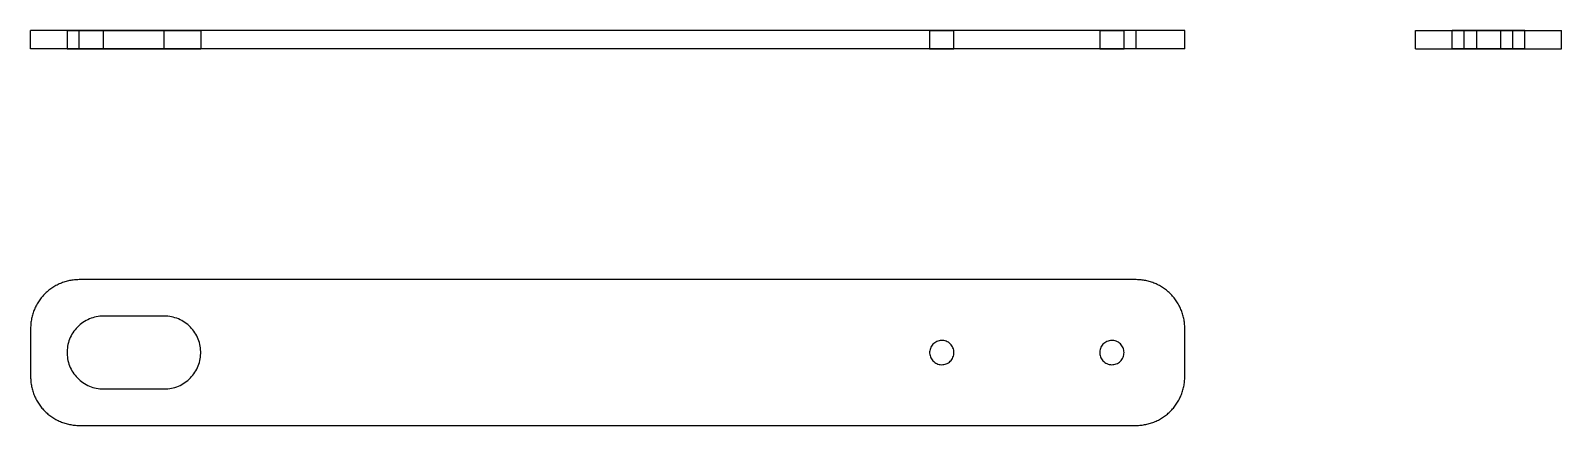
# Model space of a CAD drawing. Extents: x 0 to 1.96, y 0 to 0.51.
import ezdxf

# ---------------------------------------------------------------- set-up
doc = ezdxf.new("R2010")
doc.units = 0
doc.linetypes.add('HIDDEN', pattern=[0.073828, 0.049243, -0.024585])
for name, color, linetype in [('FRONT', 7, 'CONTINUOUS'), ('FRONT_HID', 7, 'HIDDEN'), ('LEFT', 7, 'CONTINUOUS'), ('LEFT_HID', 7, 'HIDDEN'), ('TOP', 7, 'CONTINUOUS')]:
    doc.layers.add(name, color=color, linetype=linetype)

msp = doc.modelspace()

# ---------------------------------------------------------------- linework, layer by layer
at = {"layer": 'FRONT'}
for p, q in [((0, 0.481826), (0, 0.505263)), ((0, 0.481826), (0, 0.505263)), ((0.062171, 0.505263), (0, 0.505263)), ((1.414391, 0.505263), (0.062171, 0.505263)), ((0.062171, 0.481826), (0.062171, 0.505263)), ((1.476562, 0.505263), (1.414391, 0.505263)), ((1.414391, 0.481826), (1.414391, 0.505263)), ((1.476562, 0.481826), (1.476562, 0.505263)), ((1.476562, 0.481826), (1.476562, 0.505263)), ((0.062171, 0.481826), (0, 0.481826)), ((1.414391, 0.481826), (0.062171, 0.481826)), ((1.476562, 0.481826), (1.414391, 0.481826))]:
    msp.add_line(p, q, dxfattribs=at)
at = {"layer": 'FRONT_HID', "linetype": 'HIDDEN'}
for p, q in [((0.093257, 0.505263), (0.046628, 0.505263)), ((0.046628, 0.505263), (0.093257, 0.505263)), ((0.046628, 0.505263), (0.046628, 0.481826)), ((0.093257, 0.505263), (0.17097, 0.505263)), ((0.17097, 0.505263), (0.093257, 0.505263)), ((0.093257, 0.481826), (0.093257, 0.505263)), ((0.093257, 0.481826), (0.093257, 0.505263)), ((0.17097, 0.505263), (0.217599, 0.505263)), ((0.217599, 0.505263), (0.17097, 0.505263)), ((0.17097, 0.481826), (0.17097, 0.505263)), ((0.17097, 0.481826), (0.17097, 0.505263)), ((0.217599, 0.505263), (0.217599, 0.481826)), ((1.18125, 0.505263), (1.150164, 0.505263)), ((1.150164, 0.505263), (1.18125, 0.505263)), ((1.150164, 0.505263), (1.150164, 0.481826)), ((1.18125, 0.481826), (1.18125, 0.505263)), ((1.398849, 0.505263), (1.367763, 0.505263)), ((1.367763, 0.505263), (1.398849, 0.505263)), ((1.367763, 0.505263), (1.367763, 0.481826)), ((1.398849, 0.481826), (1.398849, 0.505263)), ((0.093257, 0.481826), (0.046628, 0.481826)), ((0.046628, 0.481826), (0.093257, 0.481826)), ((0.093257, 0.481826), (0.17097, 0.481826)), ((0.17097, 0.481826), (0.093257, 0.481826)), ((0.17097, 0.481826), (0.217599, 0.481826)), ((0.217599, 0.481826), (0.17097, 0.481826)), ((1.18125, 0.481826), (1.150164, 0.481826)), ((1.150164, 0.481826), (1.18125, 0.481826)), ((1.398849, 0.481826), (1.367763, 0.481826)), ((1.367763, 0.481826), (1.398849, 0.481826))]:
    msp.add_line(p, q, dxfattribs=at)
at = {"layer": 'LEFT'}
for p, q in [((1.771875, 0.481826), (1.771875, 0.505263)), ((1.771875, 0.505263), (1.834046, 0.505263)), ((1.834046, 0.505263), (1.896217, 0.505263)), ((1.834046, 0.481826), (1.834046, 0.505263)), ((1.896217, 0.505263), (1.958388, 0.505263)), ((1.896217, 0.481826), (1.896217, 0.505263)), ((1.958388, 0.481826), (1.958388, 0.505263)), ((1.958388, 0.481826), (1.958388, 0.505263)), ((1.771875, 0.481826), (1.834046, 0.481826)), ((1.834046, 0.481826), (1.896217, 0.481826)), ((1.896217, 0.481826), (1.958388, 0.481826))]:
    msp.add_line(p, q, dxfattribs=at)
at = {"layer": 'LEFT_HID', "linetype": 'HIDDEN'}
for p, q in [((1.818503, 0.481826), (1.818503, 0.505263)), ((1.91176, 0.505263), (1.818503, 0.505263)), ((1.818503, 0.481826), (1.818503, 0.505263)), ((1.818503, 0.505263), (1.91176, 0.505263)), ((1.865132, 0.505263), (1.849589, 0.505263)), ((1.849589, 0.505263), (1.880674, 0.505263)), ((1.865132, 0.505263), (1.849589, 0.505263)), ((1.849589, 0.505263), (1.880674, 0.505263)), ((1.849589, 0.505263), (1.849589, 0.481826)), ((1.849589, 0.505263), (1.849589, 0.481826)), ((1.880674, 0.505263), (1.865132, 0.505263)), ((1.880674, 0.505263), (1.865132, 0.505263)), ((1.880674, 0.505263), (1.880674, 0.481826)), ((1.880674, 0.505263), (1.880674, 0.481826)), ((1.91176, 0.481826), (1.91176, 0.505263)), ((1.91176, 0.481826), (1.91176, 0.505263)), ((1.91176, 0.481826), (1.818503, 0.481826)), ((1.818503, 0.481826), (1.91176, 0.481826)), ((1.865132, 0.481826), (1.849589, 0.481826)), ((1.849589, 0.481826), (1.880674, 0.481826)), ((1.865132, 0.481826), (1.849589, 0.481826)), ((1.849589, 0.481826), (1.880674, 0.481826)), ((1.880674, 0.481826), (1.865132, 0.481826)), ((1.880674, 0.481826), (1.865132, 0.481826))]:
    msp.add_line(p, q, dxfattribs=at)
at = {"layer": 'TOP'}
for p, q in [((0.02844, 0.176567), (0.027149, 0.17571)), ((0.029753, 0.177392), (0.02844, 0.176567)), ((0.031086, 0.178184), (0.029753, 0.177392)), ((0.032437, 0.178942), (0.031086, 0.178184)), ((0.033808, 0.179666), (0.032437, 0.178942)), ((0.035196, 0.180356), (0.033808, 0.179666)), ((0.036601, 0.181011), (0.035196, 0.180356)), ((0.038022, 0.181631), (0.036601, 0.181011)), ((0.039457, 0.182216), (0.038022, 0.181631)), ((0.040907, 0.182764), (0.039457, 0.182216)), ((0.04237, 0.183276), (0.040907, 0.182764)), ((0.043846, 0.183751), (0.04237, 0.183276)), ((0.045333, 0.184189), (0.043846, 0.183751)), ((0.04683, 0.184591), (0.045333, 0.184189)), ((0.048337, 0.184954), (0.04683, 0.184591)), ((0.049852, 0.18528), (0.048337, 0.184954)), ((0.051375, 0.185569), (0.049852, 0.18528)), ((0.052905, 0.185819), (0.051375, 0.185569)), ((0.05444, 0.186031), (0.052905, 0.185819)), ((0.055981, 0.186204), (0.05444, 0.186031)), ((0.057525, 0.186339), (0.055981, 0.186204)), ((0.059072, 0.186436), (0.057525, 0.186339)), ((0.060621, 0.186494), (0.059072, 0.186436)), ((0.062171, 0.186513), (0.060621, 0.186494)), ((1.414391, 0.186513), (0.062171, 0.186513)), ((1.415941, 0.186494), (1.414391, 0.186513)), ((1.41749, 0.186436), (1.415941, 0.186494)), ((1.419037, 0.186339), (1.41749, 0.186436)), ((1.420582, 0.186204), (1.419037, 0.186339)), ((1.422122, 0.186031), (1.420582, 0.186204)), ((1.423658, 0.185819), (1.422122, 0.186031)), ((1.425187, 0.185569), (1.423658, 0.185819)), ((1.42671, 0.18528), (1.425187, 0.185569)), ((1.428226, 0.184954), (1.42671, 0.18528)), ((1.429733, 0.184591), (1.428226, 0.184954)), ((1.43123, 0.184189), (1.429733, 0.184591)), ((1.432717, 0.183751), (1.43123, 0.184189)), ((1.434192, 0.183276), (1.432717, 0.183751)), ((1.435655, 0.182764), (1.434192, 0.183276)), ((1.437105, 0.182216), (1.435655, 0.182764)), ((1.438541, 0.181631), (1.437105, 0.182216)), ((1.439962, 0.181011), (1.438541, 0.181631)), ((1.441366, 0.180356), (1.439962, 0.181011)), ((1.442755, 0.179666), (1.441366, 0.180356)), ((1.444125, 0.178942), (1.442755, 0.179666)), ((1.445477, 0.178184), (1.444125, 0.178942)), ((1.44681, 0.177392), (1.445477, 0.178184)), ((1.448122, 0.176567), (1.44681, 0.177392)), ((1.449414, 0.17571), (1.448122, 0.176567)), ((0.009121, 0.15676), (0.008329, 0.155428)), ((0.009946, 0.158073), (0.009121, 0.15676)), ((0.010803, 0.159364), (0.009946, 0.158073)), ((0.011692, 0.160634), (0.010803, 0.159364)), ((0.012612, 0.161881), (0.011692, 0.160634)), ((0.013564, 0.163105), (0.012612, 0.161881)), ((0.014545, 0.164305), (0.013564, 0.163105)), ((0.015556, 0.16548), (0.014545, 0.164305)), ((0.016596, 0.166629), (0.015556, 0.16548)), ((0.017665, 0.167752), (0.016596, 0.166629)), ((0.018761, 0.168848), (0.017665, 0.167752)), ((0.019884, 0.169917), (0.018761, 0.168848)), ((0.021033, 0.170957), (0.019884, 0.169917)), ((0.022208, 0.171968), (0.021033, 0.170957)), ((0.023408, 0.172949), (0.022208, 0.171968)), ((0.024632, 0.173901), (0.023408, 0.172949)), ((0.025879, 0.174821), (0.024632, 0.173901)), ((0.027149, 0.17571), (0.025879, 0.174821)), ((1.450683, 0.174821), (1.449414, 0.17571)), ((1.451931, 0.173901), (1.450683, 0.174821)), ((1.453154, 0.172949), (1.451931, 0.173901)), ((1.454354, 0.171968), (1.453154, 0.172949)), ((1.455529, 0.170957), (1.454354, 0.171968)), ((1.456679, 0.169917), (1.455529, 0.170957)), ((1.457802, 0.168848), (1.456679, 0.169917)), ((1.458898, 0.167752), (1.457802, 0.168848)), ((1.459966, 0.166629), (1.458898, 0.167752)), ((1.461006, 0.16548), (1.459966, 0.166629)), ((1.462017, 0.164305), (1.461006, 0.16548)), ((1.462999, 0.163105), (1.462017, 0.164305)), ((1.46395, 0.161881), (1.462999, 0.163105)), ((1.46487, 0.160634), (1.46395, 0.161881)), ((1.46576, 0.159364), (1.46487, 0.160634)), ((1.466617, 0.158073), (1.46576, 0.159364)), ((1.467441, 0.15676), (1.466617, 0.158073)), ((1.468233, 0.155428), (1.467441, 0.15676)), ((0.001559, 0.138176), (0.001233, 0.136661)), ((0.001922, 0.139683), (0.001559, 0.138176)), ((0.002324, 0.141181), (0.001922, 0.139683)), ((0.002762, 0.142667), (0.002324, 0.141181)), ((0.003237, 0.144143), (0.002762, 0.142667)), ((0.003749, 0.145606), (0.003237, 0.144143)), ((0.004298, 0.147056), (0.003749, 0.145606)), ((0.004882, 0.148492), (0.004298, 0.147056)), ((0.005502, 0.149912), (0.004882, 0.148492)), ((0.006157, 0.151317), (0.005502, 0.149912)), ((0.006847, 0.152705), (0.006157, 0.151317)), ((0.007571, 0.154076), (0.006847, 0.152705)), ((0.008329, 0.155428), (0.007571, 0.154076)), ((0.079513, 0.137813), (0.077309, 0.137073)), ((0.081751, 0.138443), (0.079513, 0.137813)), ((0.084017, 0.13896), (0.081751, 0.138443)), ((0.086307, 0.139364), (0.084017, 0.13896)), ((0.088614, 0.139653), (0.086307, 0.139364)), ((0.090932, 0.139827), (0.088614, 0.139653)), ((0.093257, 0.139885), (0.090932, 0.139827)), ((0.17097, 0.139885), (0.093257, 0.139885)), ((0.173295, 0.139827), (0.17097, 0.139885)), ((0.175613, 0.139653), (0.173295, 0.139827)), ((0.17792, 0.139364), (0.175613, 0.139653)), ((0.18021, 0.13896), (0.17792, 0.139364)), ((0.182476, 0.138443), (0.18021, 0.13896)), ((0.184714, 0.137813), (0.182476, 0.138443)), ((0.186918, 0.137073), (0.184714, 0.137813)), ((1.468991, 0.154076), (1.468233, 0.155428)), ((1.469716, 0.152705), (1.468991, 0.154076)), ((1.470406, 0.151317), (1.469716, 0.152705)), ((1.471061, 0.149912), (1.470406, 0.151317)), ((1.471681, 0.148492), (1.471061, 0.149912)), ((1.472265, 0.147056), (1.471681, 0.148492)), ((1.472813, 0.145606), (1.472265, 0.147056)), ((1.473325, 0.144143), (1.472813, 0.145606)), ((1.4738, 0.142667), (1.473325, 0.144143)), ((1.474239, 0.141181), (1.4738, 0.142667)), ((1.47464, 0.139683), (1.474239, 0.141181)), ((1.475004, 0.138176), (1.47464, 0.139683)), ((1.47533, 0.136661), (1.475004, 0.138176)), ((0.000019, 0.125892), (0, 0.124342)), ((0, 0.124342), (0, 0.062171)), ((0.000077, 0.127441), (0.000019, 0.125892)), ((0.000174, 0.128988), (0.000077, 0.127441)), ((0.000309, 0.130532), (0.000174, 0.128988)), ((0.000482, 0.132073), (0.000309, 0.130532)), ((0.000694, 0.133608), (0.000482, 0.132073)), ((0.000945, 0.135138), (0.000694, 0.133608)), ((0.001233, 0.136661), (0.000945, 0.135138)), ((0.054088, 0.118555), (0.052875, 0.116571)), ((0.055397, 0.120476), (0.054088, 0.118555)), ((0.056801, 0.122329), (0.055397, 0.120476)), ((0.058296, 0.12411), (0.056801, 0.122329)), ((0.059877, 0.125814), (0.058296, 0.12411)), ((0.061541, 0.127438), (0.059877, 0.125814)), ((0.063284, 0.128976), (0.061541, 0.127438)), ((0.065102, 0.130426), (0.063284, 0.128976)), ((0.06699, 0.131783), (0.065102, 0.130426)), ((0.068943, 0.133044), (0.06699, 0.131783)), ((0.070956, 0.134207), (0.068943, 0.133044)), ((0.073025, 0.135267), (0.070956, 0.134207)), ((0.075145, 0.136223), (0.073025, 0.135267)), ((0.077309, 0.137073), (0.075145, 0.136223)), ((0.189082, 0.136223), (0.186918, 0.137073)), ((0.191202, 0.135267), (0.189082, 0.136223)), ((0.193271, 0.134207), (0.191202, 0.135267)), ((0.195284, 0.133044), (0.193271, 0.134207)), ((0.197237, 0.131783), (0.195284, 0.133044)), ((0.199125, 0.130426), (0.197237, 0.131783)), ((0.200942, 0.128976), (0.199125, 0.130426)), ((0.202686, 0.127438), (0.200942, 0.128976)), ((0.20435, 0.125814), (0.202686, 0.127438)), ((0.205931, 0.12411), (0.20435, 0.125814)), ((0.207426, 0.122329), (0.205931, 0.12411)), ((0.20883, 0.120476), (0.207426, 0.122329)), ((0.210139, 0.118555), (0.20883, 0.120476)), ((0.211352, 0.116571), (0.210139, 0.118555)), ((1.475618, 0.135138), (1.47533, 0.136661)), ((1.475868, 0.133608), (1.475618, 0.135138)), ((1.47608, 0.132073), (1.475868, 0.133608)), ((1.476254, 0.130532), (1.47608, 0.132073)), ((1.476389, 0.128988), (1.476254, 0.130532)), ((1.476485, 0.127441), (1.476389, 0.128988)), ((1.476543, 0.125892), (1.476485, 0.127441)), ((1.476562, 0.124342), (1.476543, 0.125892)), ((1.476562, 0.062171), (1.476562, 0.124342)), ((0.04699, 0.099055), (0.046759, 0.096741)), ((0.047337, 0.101353), (0.04699, 0.099055)), ((0.047797, 0.103632), (0.047337, 0.101353)), ((0.048371, 0.105885), (0.047797, 0.103632)), ((0.049056, 0.108107), (0.048371, 0.105885)), ((0.049852, 0.110292), (0.049056, 0.108107)), ((0.050755, 0.112434), (0.049852, 0.110292)), ((0.051763, 0.114529), (0.050755, 0.112434)), ((0.052875, 0.116571), (0.051763, 0.114529)), ((0.212464, 0.114529), (0.211352, 0.116571)), ((0.213472, 0.112434), (0.212464, 0.114529)), ((0.214375, 0.110292), (0.213472, 0.112434)), ((0.215171, 0.108107), (0.214375, 0.110292)), ((0.215856, 0.105885), (0.215171, 0.108107)), ((0.21643, 0.103632), (0.215856, 0.105885)), ((0.21689, 0.101353), (0.21643, 0.103632)), ((0.217237, 0.099055), (0.21689, 0.101353)), ((0.217468, 0.096741), (0.217237, 0.099055)), ((1.151102, 0.098573), (1.150645, 0.097092)), ((1.151704, 0.1), (1.151102, 0.098573)), ((1.152445, 0.101361), (1.151704, 0.1)), ((1.153318, 0.102641), (1.152445, 0.101361)), ((1.154314, 0.103828), (1.153318, 0.102641)), ((1.155423, 0.10491), (1.154314, 0.103828)), ((1.156634, 0.105876), (1.155423, 0.10491)), ((1.157936, 0.106717), (1.156634, 0.105876)), ((1.159315, 0.107424), (1.157936, 0.106717)), ((1.160757, 0.10799), (1.159315, 0.107424)), ((1.162249, 0.10841), (1.160757, 0.10799)), ((1.163775, 0.108679), (1.162249, 0.10841)), ((1.16532, 0.108795), (1.163775, 0.108679)), ((1.166869, 0.108756), (1.16532, 0.108795)), ((1.168406, 0.108563), (1.166869, 0.108756)), ((1.169917, 0.108218), (1.168406, 0.108563)), ((1.171386, 0.107725), (1.169917, 0.108218)), ((1.172798, 0.107088), (1.171386, 0.107725)), ((1.17414, 0.106313), (1.172798, 0.107088)), ((1.175398, 0.105408), (1.17414, 0.106313)), ((1.17656, 0.104383), (1.175398, 0.105408)), ((1.177614, 0.103247), (1.17656, 0.104383)), ((1.178549, 0.102012), (1.177614, 0.103247)), ((1.179357, 0.10069), (1.178549, 0.102012)), ((1.18003, 0.099294), (1.179357, 0.10069)), ((1.180559, 0.097838), (1.18003, 0.099294)), ((1.368701, 0.098573), (1.368244, 0.097092)), ((1.369302, 0.1), (1.368701, 0.098573)), ((1.370043, 0.101361), (1.369302, 0.1)), ((1.370916, 0.102641), (1.370043, 0.101361)), ((1.371912, 0.103828), (1.370916, 0.102641)), ((1.373021, 0.10491), (1.371912, 0.103828)), ((1.374233, 0.105876), (1.373021, 0.10491)), ((1.375535, 0.106717), (1.374233, 0.105876)), ((1.376913, 0.107424), (1.375535, 0.106717)), ((1.378356, 0.10799), (1.376913, 0.107424)), ((1.379847, 0.10841), (1.378356, 0.10799)), ((1.381373, 0.108679), (1.379847, 0.10841)), ((1.382918, 0.108795), (1.381373, 0.108679)), ((1.384467, 0.108756), (1.382918, 0.108795)), ((1.386005, 0.108563), (1.384467, 0.108756)), ((1.387516, 0.108218), (1.386005, 0.108563)), ((1.388984, 0.107725), (1.387516, 0.108218)), ((1.390397, 0.107088), (1.388984, 0.107725)), ((1.391739, 0.106313), (1.390397, 0.107088)), ((1.392997, 0.105408), (1.391739, 0.106313)), ((1.394158, 0.104383), (1.392997, 0.105408)), ((1.395212, 0.103247), (1.394158, 0.104383)), ((1.396148, 0.102012), (1.395212, 0.103247)), ((1.396956, 0.10069), (1.396148, 0.102012)), ((1.397628, 0.099294), (1.396956, 0.10069)), ((1.398158, 0.097838), (1.397628, 0.099294)), ((0.046759, 0.096741), (0.046643, 0.094419)), ((0.046643, 0.094419), (0.046643, 0.092094)), ((0.046643, 0.092094), (0.046759, 0.089772)), ((0.046759, 0.089772), (0.04699, 0.087459)), ((0.04699, 0.087459), (0.047337, 0.08516)), ((0.047337, 0.08516), (0.047797, 0.082881)), ((0.047797, 0.082881), (0.048371, 0.080628)), ((0.048371, 0.080628), (0.049056, 0.078406)), ((0.049056, 0.078406), (0.049852, 0.076221)), ((0.214375, 0.076221), (0.215171, 0.078406)), ((0.215171, 0.078406), (0.215856, 0.080628)), ((0.215856, 0.080628), (0.21643, 0.082881)), ((0.21643, 0.082881), (0.21689, 0.08516)), ((0.21689, 0.08516), (0.217237, 0.087459)), ((0.217237, 0.087459), (0.217468, 0.089772)), ((0.217584, 0.094419), (0.217468, 0.096741)), ((0.217468, 0.089772), (0.217584, 0.092094)), ((0.217584, 0.092094), (0.217584, 0.094419)), ((1.150338, 0.095573), (1.150184, 0.094031)), ((1.150184, 0.094031), (1.150184, 0.092482)), ((1.150184, 0.092482), (1.150338, 0.09094)), ((1.150645, 0.097092), (1.150338, 0.095573)), ((1.150338, 0.09094), (1.150645, 0.089421)), ((1.150645, 0.089421), (1.151102, 0.087941)), ((1.151102, 0.087941), (1.151704, 0.086513)), ((1.151704, 0.086513), (1.152445, 0.085152)), ((1.152445, 0.085152), (1.153318, 0.083872)), ((1.153318, 0.083872), (1.154314, 0.082685)), ((1.154314, 0.082685), (1.155423, 0.081603)), ((1.155423, 0.081603), (1.156634, 0.080637)), ((1.156634, 0.080637), (1.157936, 0.079796)), ((1.157936, 0.079796), (1.159315, 0.079089)), ((1.159315, 0.079089), (1.160757, 0.078523)), ((1.160757, 0.078523), (1.162249, 0.078104)), ((1.169917, 0.078295), (1.171386, 0.078788)), ((1.171386, 0.078788), (1.172798, 0.079426)), ((1.172798, 0.079426), (1.17414, 0.0802)), ((1.17414, 0.0802), (1.175398, 0.081105)), ((1.175398, 0.081105), (1.17656, 0.08213)), ((1.17656, 0.08213), (1.177614, 0.083266)), ((1.177614, 0.083266), (1.178549, 0.084501)), ((1.178549, 0.084501), (1.179357, 0.085823)), ((1.179357, 0.085823), (1.18003, 0.087219)), ((1.18003, 0.087219), (1.180559, 0.088675)), ((1.180942, 0.096336), (1.180559, 0.097838)), ((1.180559, 0.088675), (1.180942, 0.090177)), ((1.181173, 0.094804), (1.180942, 0.096336)), ((1.180942, 0.090177), (1.181173, 0.091709)), ((1.18125, 0.093257), (1.181173, 0.094804)), ((1.181173, 0.091709), (1.18125, 0.093257)), ((1.367937, 0.095573), (1.367782, 0.094031)), ((1.367782, 0.094031), (1.367782, 0.092482)), ((1.367782, 0.092482), (1.367937, 0.09094)), ((1.368244, 0.097092), (1.367937, 0.095573)), ((1.367937, 0.09094), (1.368244, 0.089421)), ((1.368244, 0.089421), (1.368701, 0.087941)), ((1.368701, 0.087941), (1.369302, 0.086513)), ((1.369302, 0.086513), (1.370043, 0.085152)), ((1.370043, 0.085152), (1.370916, 0.083872)), ((1.370916, 0.083872), (1.371912, 0.082685)), ((1.371912, 0.082685), (1.373021, 0.081603)), ((1.373021, 0.081603), (1.374233, 0.080637)), ((1.374233, 0.080637), (1.375535, 0.079796)), ((1.375535, 0.079796), (1.376913, 0.079089)), ((1.376913, 0.079089), (1.378356, 0.078523)), ((1.378356, 0.078523), (1.379847, 0.078104)), ((1.387516, 0.078295), (1.388984, 0.078788)), ((1.388984, 0.078788), (1.390397, 0.079426)), ((1.390397, 0.079426), (1.391739, 0.0802)), ((1.391739, 0.0802), (1.392997, 0.081105)), ((1.392997, 0.081105), (1.394158, 0.08213)), ((1.394158, 0.08213), (1.395212, 0.083266)), ((1.395212, 0.083266), (1.396148, 0.084501)), ((1.396148, 0.084501), (1.396956, 0.085823)), ((1.396956, 0.085823), (1.397628, 0.087219)), ((1.397628, 0.087219), (1.398158, 0.088675)), ((1.398541, 0.096336), (1.398158, 0.097838)), ((1.398158, 0.088675), (1.398541, 0.090177)), ((1.398771, 0.094804), (1.398541, 0.096336)), ((1.398541, 0.090177), (1.398771, 0.091709)), ((1.398849, 0.093257), (1.398771, 0.094804)), ((1.398771, 0.091709), (1.398849, 0.093257)), ((0, 0.062171), (0.000019, 0.060621)), ((0.000019, 0.060621), (0.000077, 0.059072)), ((0.000077, 0.059072), (0.000174, 0.057525)), ((0.049852, 0.076221), (0.050755, 0.074079)), ((0.050755, 0.074079), (0.051763, 0.071984)), ((0.051763, 0.071984), (0.052875, 0.069942)), ((0.052875, 0.069942), (0.054088, 0.067959)), ((0.054088, 0.067959), (0.055397, 0.066038)), ((0.055397, 0.066038), (0.056801, 0.064184)), ((0.056801, 0.064184), (0.058296, 0.062403)), ((0.058296, 0.062403), (0.059877, 0.060699)), ((0.059877, 0.060699), (0.061541, 0.059076)), ((0.061541, 0.059076), (0.063284, 0.057537)), ((0.200942, 0.057537), (0.202686, 0.059076)), ((0.202686, 0.059076), (0.20435, 0.060699)), ((0.20435, 0.060699), (0.205931, 0.062403)), ((0.205931, 0.062403), (0.207426, 0.064184)), ((0.207426, 0.064184), (0.20883, 0.066038)), ((0.20883, 0.066038), (0.210139, 0.067959)), ((0.210139, 0.067959), (0.211352, 0.069942)), ((0.211352, 0.069942), (0.212464, 0.071984)), ((0.212464, 0.071984), (0.213472, 0.074079)), ((0.213472, 0.074079), (0.214375, 0.076221)), ((1.162249, 0.078104), (1.163775, 0.077834)), ((1.163775, 0.077834), (1.16532, 0.077719)), ((1.16532, 0.077719), (1.166869, 0.077757)), ((1.166869, 0.077757), (1.168406, 0.07795)), ((1.168406, 0.07795), (1.169917, 0.078295)), ((1.379847, 0.078104), (1.381373, 0.077834)), ((1.381373, 0.077834), (1.382918, 0.077719)), ((1.382918, 0.077719), (1.384467, 0.077757)), ((1.384467, 0.077757), (1.386005, 0.07795)), ((1.386005, 0.07795), (1.387516, 0.078295)), ((1.476389, 0.057525), (1.476485, 0.059072)), ((1.476485, 0.059072), (1.476543, 0.060621)), ((1.476543, 0.060621), (1.476562, 0.062171)), ((0.000174, 0.057525), (0.000309, 0.055981)), ((0.000309, 0.055981), (0.000482, 0.05444)), ((0.000482, 0.05444), (0.000694, 0.052905)), ((0.000694, 0.052905), (0.000945, 0.051375)), ((0.000945, 0.051375), (0.001233, 0.049852)), ((0.001233, 0.049852), (0.001559, 0.048337)), ((0.001559, 0.048337), (0.001922, 0.04683)), ((0.001922, 0.04683), (0.002324, 0.045333)), ((0.002324, 0.045333), (0.002762, 0.043846)), ((0.002762, 0.043846), (0.003237, 0.04237)), ((0.003237, 0.04237), (0.003749, 0.040907)), ((0.003749, 0.040907), (0.004298, 0.039457)), ((0.004298, 0.039457), (0.004882, 0.038022)), ((0.063284, 0.057537), (0.065102, 0.056088)), ((0.065102, 0.056088), (0.06699, 0.05473)), ((0.06699, 0.05473), (0.068943, 0.053469)), ((0.068943, 0.053469), (0.070956, 0.052307)), ((0.070956, 0.052307), (0.073025, 0.051246)), ((0.073025, 0.051246), (0.075145, 0.05029)), ((0.075145, 0.05029), (0.077309, 0.04944)), ((0.077309, 0.04944), (0.079513, 0.0487)), ((0.079513, 0.0487), (0.081751, 0.04807)), ((0.081751, 0.04807), (0.084017, 0.047553)), ((0.084017, 0.047553), (0.086307, 0.047149)), ((0.086307, 0.047149), (0.088614, 0.04686)), ((0.088614, 0.04686), (0.090932, 0.046686)), ((0.090932, 0.046686), (0.093257, 0.046628)), ((0.093257, 0.046628), (0.17097, 0.046628)), ((0.17097, 0.046628), (0.173295, 0.046686)), ((0.173295, 0.046686), (0.175613, 0.04686)), ((0.175613, 0.04686), (0.17792, 0.047149)), ((0.17792, 0.047149), (0.18021, 0.047553)), ((0.18021, 0.047553), (0.182476, 0.04807)), ((0.182476, 0.04807), (0.184714, 0.0487)), ((0.184714, 0.0487), (0.186918, 0.04944)), ((0.186918, 0.04944), (0.189082, 0.05029)), ((0.189082, 0.05029), (0.191202, 0.051246)), ((0.191202, 0.051246), (0.193271, 0.052307)), ((0.193271, 0.052307), (0.195284, 0.053469)), ((0.195284, 0.053469), (0.197237, 0.05473)), ((0.197237, 0.05473), (0.199125, 0.056088)), ((0.199125, 0.056088), (0.200942, 0.057537)), ((1.471681, 0.038022), (1.472265, 0.039457)), ((1.472265, 0.039457), (1.472813, 0.040907)), ((1.472813, 0.040907), (1.473325, 0.04237)), ((1.473325, 0.04237), (1.4738, 0.043846)), ((1.4738, 0.043846), (1.474239, 0.045333)), ((1.474239, 0.045333), (1.47464, 0.04683)), ((1.47464, 0.04683), (1.475004, 0.048337)), ((1.475004, 0.048337), (1.47533, 0.049852)), ((1.47533, 0.049852), (1.475618, 0.051375)), ((1.475618, 0.051375), (1.475868, 0.052905)), ((1.475868, 0.052905), (1.47608, 0.05444)), ((1.47608, 0.05444), (1.476254, 0.055981)), ((1.476254, 0.055981), (1.476389, 0.057525)), ((0.004882, 0.038022), (0.005502, 0.036601)), ((0.005502, 0.036601), (0.006157, 0.035196)), ((0.006157, 0.035196), (0.006847, 0.033808)), ((0.006847, 0.033808), (0.007571, 0.032437)), ((0.007571, 0.032437), (0.008329, 0.031086)), ((0.008329, 0.031086), (0.009121, 0.029753)), ((0.009121, 0.029753), (0.009946, 0.02844)), ((0.009946, 0.02844), (0.010803, 0.027149)), ((0.010803, 0.027149), (0.011692, 0.025879)), ((0.011692, 0.025879), (0.012612, 0.024632)), ((0.012612, 0.024632), (0.013564, 0.023408)), ((0.013564, 0.023408), (0.014545, 0.022208)), ((0.014545, 0.022208), (0.015556, 0.021033)), ((0.015556, 0.021033), (0.016596, 0.019884)), ((0.016596, 0.019884), (0.017665, 0.018761)), ((1.458898, 0.018761), (1.459966, 0.019884)), ((1.459966, 0.019884), (1.461006, 0.021033)), ((1.461006, 0.021033), (1.462017, 0.022208)), ((1.462017, 0.022208), (1.462999, 0.023408)), ((1.462999, 0.023408), (1.46395, 0.024632)), ((1.46395, 0.024632), (1.46487, 0.025879)), ((1.46487, 0.025879), (1.46576, 0.027149)), ((1.46576, 0.027149), (1.466617, 0.02844)), ((1.466617, 0.02844), (1.467441, 0.029753)), ((1.467441, 0.029753), (1.468233, 0.031086)), ((1.468233, 0.031086), (1.468991, 0.032437)), ((1.468991, 0.032437), (1.469716, 0.033808)), ((1.469716, 0.033808), (1.470406, 0.035196)), ((1.470406, 0.035196), (1.471061, 0.036601)), ((1.471061, 0.036601), (1.471681, 0.038022)), ((0.017665, 0.018761), (0.018761, 0.017665)), ((0.018761, 0.017665), (0.019884, 0.016596)), ((0.019884, 0.016596), (0.021033, 0.015556)), ((0.021033, 0.015556), (0.022208, 0.014545)), ((0.022208, 0.014545), (0.023408, 0.013564)), ((0.023408, 0.013564), (0.024632, 0.012612)), ((0.024632, 0.012612), (0.025879, 0.011692)), ((0.025879, 0.011692), (0.027149, 0.010803)), ((0.027149, 0.010803), (0.02844, 0.009946)), ((0.02844, 0.009946), (0.029753, 0.009121)), ((0.029753, 0.009121), (0.031086, 0.008329)), ((0.031086, 0.008329), (0.032437, 0.007571)), ((0.032437, 0.007571), (0.033808, 0.006847)), ((0.033808, 0.006847), (0.035196, 0.006157)), ((0.035196, 0.006157), (0.036601, 0.005502)), ((0.036601, 0.005502), (0.038022, 0.004882)), ((0.038022, 0.004882), (0.039457, 0.004298)), ((0.039457, 0.004298), (0.040907, 0.003749)), ((0.040907, 0.003749), (0.04237, 0.003237)), ((0.04237, 0.003237), (0.043846, 0.002762)), ((0.043846, 0.002762), (0.045333, 0.002324)), ((0.045333, 0.002324), (0.04683, 0.001922)), ((0.04683, 0.001922), (0.048337, 0.001559)), ((0.048337, 0.001559), (0.049852, 0.001233)), ((0.049852, 0.001233), (0.051375, 0.000945)), ((0.051375, 0.000945), (0.052905, 0.000694)), ((0.052905, 0.000694), (0.05444, 0.000482)), ((0.05444, 0.000482), (0.055981, 0.000309)), ((0.055981, 0.000309), (0.057525, 0.000174)), ((0.057525, 0.000174), (0.059072, 0.000077)), ((0.059072, 0.000077), (0.060621, 0.000019)), ((0.060621, 0.000019), (0.062171, 0)), ((0.062171, 0), (1.414391, 0)), ((1.414391, 0), (1.415941, 0.000019)), ((1.415941, 0.000019), (1.41749, 0.000077)), ((1.41749, 0.000077), (1.419037, 0.000174)), ((1.419037, 0.000174), (1.420582, 0.000309)), ((1.420582, 0.000309), (1.422122, 0.000482)), ((1.422122, 0.000482), (1.423658, 0.000694)), ((1.423658, 0.000694), (1.425187, 0.000945)), ((1.425187, 0.000945), (1.42671, 0.001233)), ((1.42671, 0.001233), (1.428226, 0.001559)), ((1.428226, 0.001559), (1.429733, 0.001922)), ((1.429733, 0.001922), (1.43123, 0.002324)), ((1.43123, 0.002324), (1.432717, 0.002762)), ((1.432717, 0.002762), (1.434192, 0.003237)), ((1.434192, 0.003237), (1.435655, 0.003749)), ((1.435655, 0.003749), (1.437105, 0.004298)), ((1.437105, 0.004298), (1.438541, 0.004882)), ((1.438541, 0.004882), (1.439962, 0.005502)), ((1.439962, 0.005502), (1.441366, 0.006157)), ((1.441366, 0.006157), (1.442755, 0.006847)), ((1.442755, 0.006847), (1.444125, 0.007571)), ((1.444125, 0.007571), (1.445477, 0.008329)), ((1.445477, 0.008329), (1.44681, 0.009121)), ((1.44681, 0.009121), (1.448122, 0.009946)), ((1.448122, 0.009946), (1.449414, 0.010803)), ((1.449414, 0.010803), (1.450683, 0.011692)), ((1.450683, 0.011692), (1.451931, 0.012612)), ((1.451931, 0.012612), (1.453154, 0.013564)), ((1.453154, 0.013564), (1.454354, 0.014545)), ((1.454354, 0.014545), (1.455529, 0.015556)), ((1.455529, 0.015556), (1.456679, 0.016596)), ((1.456679, 0.016596), (1.457802, 0.017665)), ((1.457802, 0.017665), (1.458898, 0.018761))]:
    msp.add_line(p, q, dxfattribs=at)

doc.saveas('drawing.dxf')
